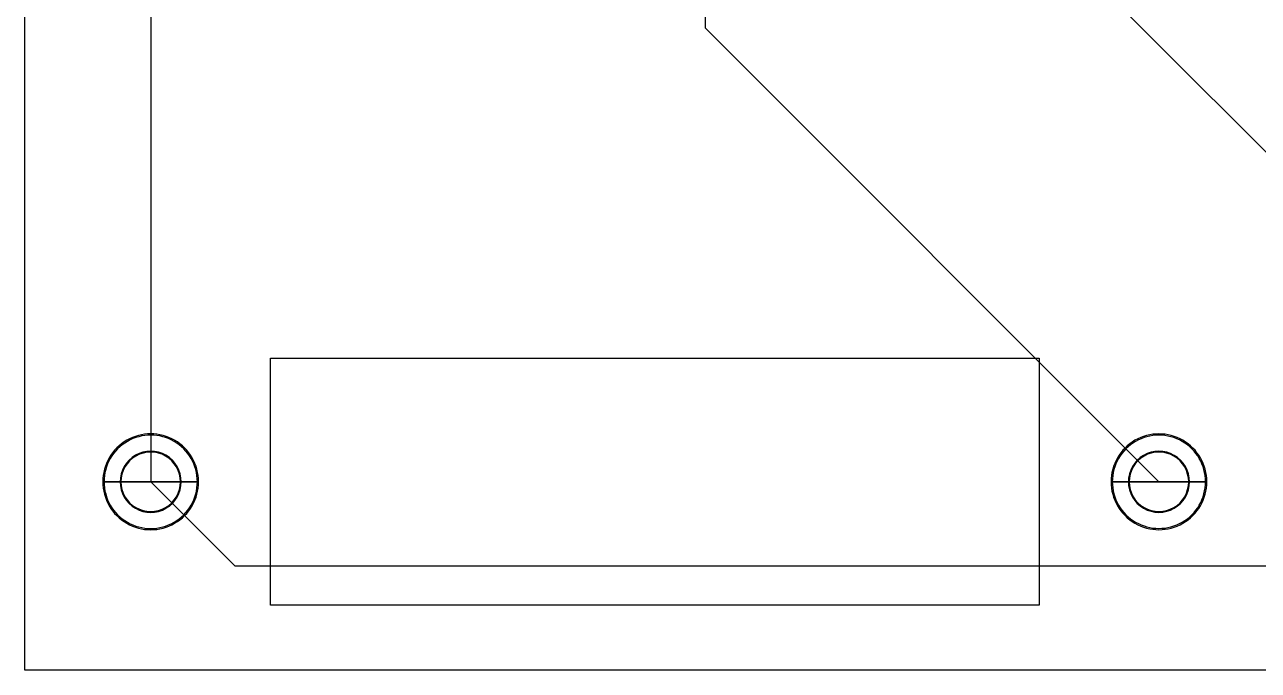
# Model space of a CAD drawing. Extents: x 97 to 381, y 17 to 243.
# Drawn here: x 97.2 to 167.7, y 16.7 to 53.6 of the extents above; entities that cross this region are included whole.
import ezdxf

# ---------------------------------------------------------------- set-up
doc = ezdxf.new("R2010")
doc.units = 0
for name, color, linetype in [('BoardOutLine', 7, 'CONTINUOUS'), ('BottomLayer', 7, 'CONTINUOUS'), ('BottomSolderMaskLayer', 7, 'CONTINUOUS'), ('Multi-Layer', 7, 'CONTINUOUS'), ('TopLayer', 7, 'CONTINUOUS'), ('TopSilkLayer', 7, 'CONTINUOUS'), ('TopSolderMaskLayer', 7, 'CONTINUOUS')]:
    doc.layers.add(name, color=color, linetype=linetype)

msp = doc.modelspace()

# ---------------------------------------------------------------- linework, layer by layer
at = {"layer": 'BoardOutLine', "color": 7}
msp.add_lwpolyline([(97.209727, 243.470231), (380.67429, 243.470231), (380.67429, 16.698589), (97.209727, 16.698589)], close=True, dxfattribs=at)
at = {"layer": 'BottomLayer', "color": 1}
for points in [[(263.643098, 35.389789), (179.047973, 35.389789), (151.209833, 63.227989), (151.209833, 102.531394)], [(162.009855, 27.469789), (136.102042, 53.377639), (136.102042, 61.772839), (128.025787, 69.849064)]]:
    msp.add_lwpolyline(points, dxfattribs=at)
at = {"layer": 'BottomSolderMaskLayer', "color": 7}
for points in [[(101.673735, 27.469789), (107.145742, 27.469789)], [(106.154865, 27.469789)], [(107.145742, 27.469789)], [(159.273847, 27.469789), (164.745862, 27.469789)], [(163.754985, 27.469789)], [(164.745862, 27.469789)]]:
    msp.add_lwpolyline(points, close=True, dxfattribs=at)
for points in [[(105.778568, 29.841626), (104.931625, 30.331003), (103.887852, 30.331003), (103.040909, 29.841626)], [(163.377859, 29.839241), (162.531335, 30.327981), (161.488375, 30.327981), (160.641851, 29.839241)], [(103.040909, 29.841626), (102.193966, 29.352249), (101.672711, 28.447951), (101.673735, 27.469789)], [(107.145742, 27.469789), (107.146767, 28.447951), (106.625512, 29.352249), (105.778568, 29.841626)], [(160.641851, 29.839241), (159.795328, 29.3505), (159.273847, 28.44727), (159.273847, 27.469789)], [(164.745862, 27.469789), (164.745862, 28.44727), (164.224382, 29.3505), (163.377859, 29.839241)], [(103.536514, 28.98302), (102.996234, 28.670775), (102.663794, 28.093807), (102.664612, 27.469789)], [(105.282963, 28.98302), (104.742683, 29.295266), (104.076794, 29.295266), (103.536514, 28.98302)], [(106.154865, 27.469789), (106.155683, 28.093807), (105.823243, 28.670775), (105.282963, 28.98302)], [(161.13729, 28.981116), (160.597345, 28.669378), (160.264725, 28.093264), (160.264725, 27.469789)], [(162.88242, 28.981116), (162.342475, 29.292853), (161.677235, 29.292853), (161.13729, 28.981116)], [(163.754985, 27.469789), (163.754985, 28.093264), (163.422365, 28.669378), (162.88242, 28.981116)], [(101.673735, 27.469789), (101.672711, 26.491626), (102.193966, 25.587329), (103.040909, 25.097951)], [(102.664612, 27.469789), (102.663794, 26.84577), (102.996234, 26.268803), (103.536514, 25.956557)], [(105.282963, 25.956557), (105.823243, 26.268803), (106.155683, 26.84577), (106.154865, 27.469789)], [(105.778568, 25.097951), (106.625512, 25.587329), (107.146767, 26.491626), (107.145742, 27.469789)], [(159.273847, 27.469789), (159.273847, 26.492307), (159.795328, 25.589077), (160.641851, 25.100337)], [(160.264725, 27.469789), (160.264725, 26.846314), (160.597345, 26.270199), (161.13729, 25.958462)], [(162.88242, 25.958462), (163.422365, 26.270199), (163.754985, 26.846314), (163.754985, 27.469789)], [(163.377859, 25.100337), (164.224382, 25.589077), (164.745862, 26.492307), (164.745862, 27.469789)], [(103.536514, 25.956557), (104.076794, 25.644312), (104.742683, 25.644312), (105.282963, 25.956557)], [(161.13729, 25.958462), (161.677235, 25.646724), (162.342475, 25.646724), (162.88242, 25.958462)], [(103.040909, 25.097951), (103.887852, 24.608574), (104.931625, 24.608574), (105.778568, 25.097951)], [(160.641851, 25.100337), (161.488375, 24.611596), (162.531335, 24.611596), (163.377859, 25.100337)]]:
    msp.add_open_spline(points, degree=3, dxfattribs=at)
at = {"layer": 'Multi-Layer', "color": 7}
for points in [[(101.745735, 27.469789), (107.073742, 27.469789)], [(106.108942, 27.469789)], [(107.073742, 27.469789)], [(159.345847, 27.469789), (164.673862, 27.469789)], [(163.709063, 27.469789)], [(164.673863, 27.469789)]]:
    msp.add_lwpolyline(points, close=True, dxfattribs=at)
for points in [[(103.07692, 29.779241), (102.252259, 29.302734), (101.744724, 28.422219), (101.745735, 27.469789)], [(105.742557, 29.779241), (104.917897, 30.255748), (103.901581, 30.255748), (103.07692, 29.779241)], [(107.073742, 27.469789), (107.074753, 28.422219), (106.567218, 29.302734), (105.742557, 29.779241)], [(160.677851, 29.776887), (159.853604, 29.301008), (159.345847, 28.421547), (159.345847, 27.469789)], [(163.341859, 29.776887), (162.517612, 30.252766), (161.502098, 30.252766), (160.677851, 29.776887)], [(164.673863, 27.469789), (164.673863, 28.421547), (164.166106, 29.301008), (163.341859, 29.776887)], [(103.560137, 28.941343), (103.034401, 28.637809), (102.710535, 28.076856), (102.710535, 27.469789)], [(105.259341, 28.941343), (104.733605, 29.244876), (104.085872, 29.244876), (103.560137, 28.941343)], [(106.108942, 27.469789), (106.108943, 28.076856), (105.785076, 28.637809), (105.259341, 28.941343)], [(161.160257, 28.941342), (160.634521, 28.637809), (160.310655, 28.076856), (160.310655, 27.469789)], [(162.859461, 28.941342), (162.333725, 29.244876), (161.685992, 29.244876), (161.160257, 28.941342)], [(163.709063, 27.469789), (163.709063, 28.076856), (163.385196, 28.637809), (162.859461, 28.941342)], [(101.745735, 27.469789), (101.744724, 26.517359), (102.252259, 25.636844), (103.07692, 25.160337)], [(102.710535, 27.469789), (102.710535, 26.862722), (103.034401, 26.301769), (103.560137, 25.998235)], [(105.259341, 25.998235), (105.785076, 26.301769), (106.108943, 26.862722), (106.108942, 27.469789)], [(105.742557, 25.160337), (106.567218, 25.636844), (107.074753, 26.517359), (107.073742, 27.469789)], [(159.345847, 27.469789), (159.345847, 26.518031), (159.853604, 25.63857), (160.677851, 25.162691)], [(160.310655, 27.469789), (160.310655, 26.862722), (160.634521, 26.301769), (161.160257, 25.998235)], [(162.859461, 25.998235), (163.385196, 26.301769), (163.709063, 26.862722), (163.709063, 27.469789)], [(163.341859, 25.162691), (164.166106, 25.63857), (164.673863, 26.518031), (164.673863, 27.469789)], [(103.560137, 25.998235), (104.085872, 25.694702), (104.733605, 25.694702), (105.259341, 25.998235)], [(161.160257, 25.998235), (161.685992, 25.694702), (162.333725, 25.694702), (162.859461, 25.998235)], [(103.07692, 25.160337), (103.901581, 24.68383), (104.917897, 24.68383), (105.742557, 25.160337)], [(160.677851, 25.162691), (161.502098, 24.686812), (162.517612, 24.686812), (163.341859, 25.162691)]]:
    msp.add_open_spline(points, degree=3, dxfattribs=at)
at = {"layer": 'TopLayer', "color": 5}
for points in [[(328.340265, 131.876486), (327.456825, 132.759934), (158.761208, 132.759934), (151.209833, 125.208559), (139.25061, 113.249329), (120.845213, 113.249329), (104.409743, 96.813859), (104.409743, 27.469789)], [(104.409742, 27.469789), (109.21287, 22.666639), (171.606758, 22.666639), (176.409885, 27.469789)]]:
    msp.add_lwpolyline(points, dxfattribs=at)
at = {"layer": 'TopSilkLayer', "color": 7}
msp.add_lwpolyline([(111.249758, 20.413789), (111.249758, 34.525789), (155.16984, 34.525789), (155.16984, 20.413789)], close=True, dxfattribs=at)
at = {"layer": 'TopSolderMaskLayer', "color": 7}
for points in [[(101.673735, 27.469789), (107.145742, 27.469789)], [(106.154865, 27.469789)], [(107.145742, 27.469789)], [(159.273847, 27.469789), (164.745862, 27.469789)], [(163.754985, 27.469789)], [(164.745862, 27.469789)]]:
    msp.add_lwpolyline(points, close=True, dxfattribs=at)
for points in [[(105.778568, 29.841626), (104.931625, 30.331003), (103.887852, 30.331003), (103.040909, 29.841626)], [(163.377859, 29.839241), (162.531335, 30.327981), (161.488375, 30.327981), (160.641851, 29.839241)], [(103.040909, 29.841626), (102.193966, 29.352249), (101.672711, 28.447951), (101.673735, 27.469789)], [(107.145742, 27.469789), (107.146767, 28.447951), (106.625512, 29.352249), (105.778568, 29.841626)], [(160.641851, 29.839241), (159.795328, 29.3505), (159.273847, 28.44727), (159.273847, 27.469789)], [(164.745862, 27.469789), (164.745862, 28.44727), (164.224382, 29.3505), (163.377859, 29.839241)], [(103.536514, 28.98302), (102.996234, 28.670775), (102.663794, 28.093807), (102.664612, 27.469789)], [(105.282963, 28.98302), (104.742683, 29.295266), (104.076794, 29.295266), (103.536514, 28.98302)], [(106.154865, 27.469789), (106.155683, 28.093807), (105.823243, 28.670775), (105.282963, 28.98302)], [(161.13729, 28.981116), (160.597345, 28.669378), (160.264725, 28.093264), (160.264725, 27.469789)], [(162.88242, 28.981116), (162.342475, 29.292853), (161.677235, 29.292853), (161.13729, 28.981116)], [(163.754985, 27.469789), (163.754985, 28.093264), (163.422365, 28.669378), (162.88242, 28.981116)], [(101.673735, 27.469789), (101.672711, 26.491626), (102.193966, 25.587329), (103.040909, 25.097951)], [(102.664612, 27.469789), (102.663794, 26.84577), (102.996234, 26.268803), (103.536514, 25.956557)], [(105.282963, 25.956557), (105.823243, 26.268803), (106.155683, 26.84577), (106.154865, 27.469789)], [(105.778568, 25.097951), (106.625512, 25.587329), (107.146767, 26.491626), (107.145742, 27.469789)], [(159.273847, 27.469789), (159.273847, 26.492307), (159.795328, 25.589077), (160.641851, 25.100337)], [(160.264725, 27.469789), (160.264725, 26.846314), (160.597345, 26.270199), (161.13729, 25.958462)], [(162.88242, 25.958462), (163.422365, 26.270199), (163.754985, 26.846314), (163.754985, 27.469789)], [(163.377859, 25.100337), (164.224382, 25.589077), (164.745862, 26.492307), (164.745862, 27.469789)], [(103.536514, 25.956557), (104.076794, 25.644312), (104.742683, 25.644312), (105.282963, 25.956557)], [(161.13729, 25.958462), (161.677235, 25.646724), (162.342475, 25.646724), (162.88242, 25.958462)], [(103.040909, 25.097951), (103.887852, 24.608574), (104.931625, 24.608574), (105.778568, 25.097951)], [(160.641851, 25.100337), (161.488375, 24.611596), (162.531335, 24.611596), (163.377859, 25.100337)]]:
    msp.add_open_spline(points, degree=3, dxfattribs=at)

doc.saveas('drawing.dxf')
